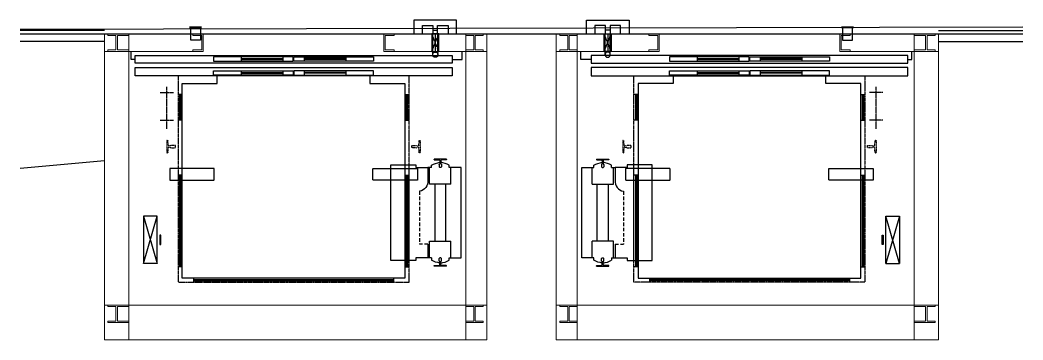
# Model space of a CAD drawing. Header units: millimetres. Extents: x 1372029 to 1392307, y -128194 to -100714.
# Drawn here: x 1372029 to 1379244, y -113814 to -111514 of the extents above; entities that cross this region are included whole.
import ezdxf

# ---------------------------------------------------------------- set-up
doc = ezdxf.new("R2010")
doc.units = ezdxf.units.MM
for name, pattern in [('CENTER2', [1.125, 0.75, -0.125, 0.125, -0.125]), ('DIVIDE', [1.25, 0.5, -0.25, 0, -0.25, 0, -0.25]), ('HIDDEN', [0.375, 0.25, -0.125]), ('PHANTOM', [2.5, 1.25, -0.25, 0.25, -0.25, 0.25, -0.25])]:
    doc.linetypes.add(name, pattern=pattern)
for name, color, linetype in [('Baca', 7, 'Continuous'), ('Lift', 7, 'Continuous'), ('Meheccer', 7, 'Continuous'), ('plita 2', 7, 'Continuous'), ('sutun1', 7, 'Continuous')]:
    doc.layers.add(name, color=color, linetype=linetype)
doc.layers.add('Metalkonstruksiya', color=206, linetype='Continuous', lineweight=9)

msp = doc.modelspace()

# ---------------------------------------------------------------- linework, layer by layer
at = {"layer": 'Baca'}
msp.add_line((1372636.6, -112525.1), (1372029.2, -112580.2), dxfattribs=at)
at = {"layer": 'Lift'}
for p, q in [((1373247.8, -111566.3), (1373335.3, -111566.3)), ((1374998.8, -111585.2), (1375033.4, -111585.2)), ((1376274.4, -111585.2), (1376239.8, -111585.2)), ((1378025.3, -111566.3), (1377937.8, -111566.3)), ((1375016.1, -111613.6), (1375016.1, -111738.7)), ((1376257.1, -111613.6), (1376257.1, -111738.7)), ((1372829.2, -111796.1), (1372829.2, -111738.6)), ((1374997.6, -111762.2), (1374997.6, -111738.6)), ((1375035.6, -111762.2), (1375035.6, -111738.6)), ((1376237.6, -111762.2), (1376237.6, -111738.6)), ((1376275.6, -111762.2), (1376275.6, -111738.6)), ((1378444, -111796.1), (1378444, -111738.6)), ((1372856.6, -111796.1), (1372829.2, -111796.1)), ((1373620.6, -111777.6), (1373620.6, -111809.6)), ((1373620.6, -111791.1), (1373920.6, -111791.1)), ((1373620.6, -111793.6), (1373920.6, -111793.6)), ((1373620.6, -111796.1), (1373920.6, -111796.1)), ((1373920.6, -111777.6), (1373920.6, -111809.6)), ((1374072.6, -111777.6), (1374072.6, -111809.6)), ((1374372.6, -111791.1), (1374072.6, -111791.1)), ((1374072.6, -111793.6), (1374372.6, -111793.6)), ((1374372.6, -111796.1), (1374072.6, -111796.1)), ((1374372.6, -111777.6), (1374372.6, -111809.6)), ((1376900.6, -111777.6), (1376900.6, -111809.6)), ((1376900.6, -111791.1), (1377200.6, -111791.1)), ((1377200.6, -111793.6), (1376900.6, -111793.6)), ((1376900.6, -111796.1), (1377200.6, -111796.1)), ((1377200.6, -111777.6), (1377200.6, -111809.6)), ((1377352.6, -111777.6), (1377352.6, -111809.6)), ((1377652.6, -111791.1), (1377352.6, -111791.1)), ((1377652.6, -111793.6), (1377352.6, -111793.6)), ((1377652.6, -111796.1), (1377352.6, -111796.1)), ((1377652.6, -111777.6), (1377652.6, -111809.6)), ((1378416.6, -111796.1), (1378444, -111796.1)), ((1373620.6, -111877.6), (1373620.6, -111909.6)), ((1373620.6, -111891.1), (1373920.6, -111891.1)), ((1373620.6, -111893.6), (1373920.6, -111893.6)), ((1373620.6, -111896.1), (1373920.6, -111896.1)), ((1373920.6, -111877.6), (1373920.6, -111909.6)), ((1374072.6, -111877.6), (1374072.6, -111909.6)), ((1374372.6, -111891.1), (1374072.6, -111891.1)), ((1374072.6, -111893.6), (1374372.6, -111893.6)), ((1374372.6, -111896.1), (1374072.6, -111896.1)), ((1374372.6, -111877.6), (1374372.6, -111909.6)), ((1376900.6, -111877.6), (1376900.6, -111909.6)), ((1376900.6, -111891.1), (1377200.6, -111891.1)), ((1377200.6, -111893.6), (1376900.6, -111893.6)), ((1376900.6, -111896.1), (1377200.6, -111896.1)), ((1377200.6, -111877.6), (1377200.6, -111909.6)), ((1377352.6, -111877.6), (1377352.6, -111909.6)), ((1377652.6, -111891.1), (1377352.6, -111891.1)), ((1377652.6, -111893.6), (1377352.6, -111893.6)), ((1377652.6, -111896.1), (1377352.6, -111896.1)), ((1377652.6, -111877.6), (1377652.6, -111909.6)), ((1373196.6, -112048.6), (1373165.6, -112048.6)), ((1373176.1, -112048.6), (1373176.1, -112232.6)), ((1373181.1, -112048.6), (1373181.1, -112232.6)), ((1373186.1, -112048.6), (1373186.1, -112232.6)), ((1374796.6, -112048.6), (1374827.6, -112048.6)), ((1374807.1, -112048.6), (1374807.1, -112232.6)), ((1374812.1, -112048.6), (1374812.1, -112232.6)), ((1374817.1, -112048.6), (1374817.1, -112232.6)), ((1376476.6, -112048.6), (1376445.6, -112048.6)), ((1376456.1, -112048.6), (1376456.1, -112232.6)), ((1376461.1, -112048.6), (1376461.1, -112232.6)), ((1376466.1, -112048.6), (1376466.1, -112232.6)), ((1378076.6, -112048.6), (1378107.6, -112048.6)), ((1378087.1, -112048.6), (1378087.1, -112232.6)), ((1378092.1, -112048.6), (1378092.1, -112232.6)), ((1378097.1, -112048.6), (1378097.1, -112232.6)), ((1373196.6, -112232.6), (1373165.6, -112232.6)), ((1374796.6, -112232.6), (1374827.6, -112232.6)), ((1376476.6, -112232.6), (1376445.6, -112232.6)), ((1378076.6, -112232.6), (1378107.6, -112232.6)), ((1373196.6, -112628.6), (1373165.6, -112628.6)), ((1373176.1, -112628.6), (1373176.1, -113288.6)), ((1373181.1, -112628.6), (1373181.1, -113288.6)), ((1373186.1, -112628.6), (1373186.1, -113288.6)), ((1374796.6, -112628.6), (1374827.6, -112628.6)), ((1374807.1, -112628.6), (1374807.1, -113288.6)), ((1374812.1, -112628.6), (1374812.1, -113288.6)), ((1374817.1, -112628.6), (1374817.1, -113288.6)), ((1376476.6, -112628.6), (1376445.6, -112628.6)), ((1376456.1, -112628.6), (1376456.1, -113288.6)), ((1376461.1, -112628.6), (1376461.1, -113288.6)), ((1376466.1, -112628.6), (1376466.1, -113288.6)), ((1378076.6, -112628.6), (1378107.6, -112628.6)), ((1378087.1, -112628.6), (1378087.1, -113288.6)), ((1378092.1, -112628.6), (1378092.1, -113288.6)), ((1378097.1, -112628.6), (1378097.1, -113288.6)), ((1373196.6, -113288.6), (1373165.6, -113288.6)), ((1374796.6, -113288.6), (1374827.6, -113288.6)), ((1376476.6, -113288.6), (1376445.6, -113288.6)), ((1378076.6, -113288.6), (1378107.6, -113288.6)), ((1373276.6, -113368.6), (1373276.6, -113398.6)), ((1373276.6, -113378.6), (1374716.6, -113378.6)), ((1373276.6, -113383.6), (1374716.6, -113383.6)), ((1373276.6, -113388.6), (1374716.6, -113388.6)), ((1374716.6, -113368.6), (1374716.6, -113398.6)), ((1376556.6, -113368.6), (1376556.6, -113398.6)), ((1377996.6, -113378.6), (1376556.6, -113378.6)), ((1377996.6, -113383.6), (1376556.6, -113383.6)), ((1377996.6, -113388.6), (1376556.6, -113388.6)), ((1377996.6, -113368.6), (1377996.6, -113398.6))]:
    msp.add_line(p, q, dxfattribs=at)
at = {"layer": 'Lift', "linetype": 'CENTER2'}
for p, q in [((1375041.6, -111738.6), (1374991.6, -111613.6)), ((1374991.6, -111738.6), (1375041.6, -111613.6)), ((1376231.6, -111738.6), (1376281.6, -111613.6)), ((1376281.6, -111738.6), (1376231.6, -111613.6)), ((1373038.1, -112033.6), (1373133.1, -112033.6)), ((1373085.6, -112296.8), (1373085.6, -111993.5)), ((1378235.1, -112033.6), (1378140.1, -112033.6)), ((1378187.6, -112296.8), (1378187.6, -111993.5)), ((1373038.1, -112233.6), (1373133.1, -112233.6)), ((1378235.1, -112233.6), (1378140.1, -112233.6))]:
    msp.add_line(p, q, dxfattribs=at)
at = {"layer": 'Lift', "linetype": 'HIDDEN', "ltscale": 10}
for p, q in [((1374997.6, -111738.6), (1374997.6, -111613.6)), ((1375035.6, -111738.6), (1375035.6, -111613.6)), ((1376237.6, -111738.6), (1376237.6, -111613.6)), ((1376275.6, -111738.6), (1376275.6, -111613.6))]:
    msp.add_line(p, q, dxfattribs=at)
at = {"layer": 'Lift', "linetype": 'Continuous'}
for p, q in [((1373196.6, -113368.6), (1373196.6, -111968.6)), ((1373196.6, -111968.6), (1373446.6, -111968.6)), ((1373446.6, -111968.6), (1373446.6, -111913.6)), ((1377826.6, -111968.6), (1377826.6, -111913.6)), ((1378076.6, -111968.6), (1377826.6, -111968.6)), ((1378076.6, -113368.6), (1378076.6, -111968.6)), ((1374796.6, -113240.6), (1374796.6, -113368.6)), ((1376476.6, -113240.6), (1376476.6, -113368.6)), ((1374796.6, -113368.6), (1373196.6, -113368.6)), ((1376476.6, -113368.6), (1378076.6, -113368.6))]:
    msp.add_line(p, q, dxfattribs=at)
at = {"layer": 'Lift', "linetype": 'PHANTOM', "ltscale": 0.5}
for p, q in [((1374827.6, -112556.6), (1374827.6, -111913.6)), ((1376445.6, -112556.6), (1376445.6, -111913.6))]:
    msp.add_line(p, q, dxfattribs=at)
at = {"layer": 'Lift', "linetype": 'ByBlock'}
for p, q in [((1375097.6, -112513.6), (1375007.6, -112513.6)), ((1375007.6, -112513.6), (1375007.6, -112515.8)), ((1375009.4, -112517.8), (1375045.6, -112521.6)), ((1375047.6, -112549.2), (1375046.6, -112549.2)), ((1375049.6, -112525.6), (1375049.6, -112547.2)), ((1375055.6, -112525.6), (1375055.6, -112547.2)), ((1375058.6, -112549.2), (1375057.6, -112549.2)), ((1375095.8, -112517.8), (1375059.6, -112521.6)), ((1375097.6, -112513.6), (1375097.6, -112515.8)), ((1376175.6, -112513.6), (1376265.6, -112513.6)), ((1376175.6, -112513.6), (1376175.6, -112515.8)), ((1376177.4, -112517.8), (1376213.6, -112521.6)), ((1376214.6, -112549.2), (1376215.6, -112549.2)), ((1376217.6, -112525.6), (1376217.6, -112547.2)), ((1376223.6, -112525.6), (1376223.6, -112547.2)), ((1376225.6, -112549.2), (1376226.6, -112549.2)), ((1376263.8, -112517.8), (1376227.6, -112521.6)), ((1376265.6, -112513.6), (1376265.6, -112515.8)), ((1374989.1, -112573.6), (1374962.6, -112573.6)), ((1374962.6, -112573.6), (1374962.6, -112665.7)), ((1374975.8, -112693.6), (1374975.8, -112573.6)), ((1374989.1, -112573.6), (1374989.1, -112557.9)), ((1375044.6, -112551.2), (1375044.6, -112569.6)), ((1375056.6, -112573.6), (1375048.6, -112573.6)), ((1375060.6, -112551.2), (1375060.6, -112569.6)), ((1375129.3, -112693.6), (1375129.3, -112573.6)), ((1376143.8, -112693.6), (1376143.8, -112573.6)), ((1376212.6, -112551.2), (1376212.6, -112569.6)), ((1376216.6, -112573.6), (1376224.6, -112573.6)), ((1376228.6, -112551.2), (1376228.6, -112569.6)), ((1376284.1, -112573.6), (1376284.1, -112557.9)), ((1376284.1, -112573.6), (1376310.6, -112573.6)), ((1376297.3, -112693.6), (1376297.3, -112573.6)), ((1376310.6, -112573.6), (1376310.6, -112665.7)), ((1375129.3, -112693.6), (1374975.8, -112693.6)), ((1375012.6, -112693.6), (1375012.6, -113103.6)), ((1375092.6, -113103.6), (1375092.6, -112693.6)), ((1376143.8, -112693.6), (1376297.3, -112693.6)), ((1376180.6, -113103.6), (1376180.6, -112693.6)), ((1376260.6, -112693.6), (1376260.6, -113103.6)), ((1374962.6, -113125.7), (1374962.6, -113223.6)), ((1374975.8, -113103.6), (1375129.3, -113103.6)), ((1374975.8, -113223.6), (1374975.8, -113103.6)), ((1375129.3, -113223.6), (1375129.3, -113103.6)), ((1376297.3, -113103.6), (1376143.8, -113103.6)), ((1376143.8, -113223.6), (1376143.8, -113103.6)), ((1376297.3, -113223.6), (1376297.3, -113103.6)), ((1376310.6, -113125.7), (1376310.6, -113223.6)), ((1374989.1, -113223.6), (1374962.6, -113223.6)), ((1374989.1, -113223.6), (1374989.1, -113239.4)), ((1375044.6, -113246.1), (1375044.6, -113227.6)), ((1375047.6, -113248.1), (1375046.6, -113248.1)), ((1375056.6, -113223.6), (1375048.6, -113223.6)), ((1375049.6, -113271.6), (1375049.6, -113250.1)), ((1375055.6, -113271.6), (1375055.6, -113250.1)), ((1375058.6, -113248.1), (1375057.6, -113248.1)), ((1375060.6, -113246.1), (1375060.6, -113227.6)), ((1376212.6, -113246.1), (1376212.6, -113227.6)), ((1376214.6, -113248.1), (1376215.6, -113248.1)), ((1376216.6, -113223.6), (1376224.6, -113223.6)), ((1376217.6, -113271.6), (1376217.6, -113250.1)), ((1376223.6, -113271.6), (1376223.6, -113250.1)), ((1376225.6, -113248.1), (1376226.6, -113248.1)), ((1376228.6, -113246.1), (1376228.6, -113227.6)), ((1376284.1, -113223.6), (1376310.6, -113223.6)), ((1376284.1, -113223.6), (1376284.1, -113239.4)), ((1375007.6, -113283.6), (1375007.6, -113281.4)), ((1375097.6, -113283.6), (1375007.6, -113283.6)), ((1375009.4, -113279.5), (1375045.6, -113275.6)), ((1375095.8, -113279.5), (1375059.6, -113275.6)), ((1375097.6, -113283.6), (1375097.6, -113281.4)), ((1376175.6, -113283.6), (1376175.6, -113281.4)), ((1376175.6, -113283.6), (1376265.6, -113283.6)), ((1376177.4, -113279.5), (1376213.6, -113275.6)), ((1376263.8, -113279.5), (1376227.6, -113275.6)), ((1376265.6, -113283.6), (1376265.6, -113281.4))]:
    msp.add_line(p, q, dxfattribs=at)
at = {"layer": 'Lift', "linetype": 'HIDDEN'}
for p, q in [((1374796.6, -112556.6), (1374796.6, -113240.6)), ((1374827.6, -113240.6), (1374827.6, -112556.6)), ((1376445.6, -113240.6), (1376445.6, -112556.6)), ((1376476.6, -112556.6), (1376476.6, -113240.6))]:
    msp.add_line(p, q, dxfattribs=at)
at = {"layer": 'Lift', "linetype": 'HIDDEN', "ltscale": 100}
for p, q in [((1374902.6, -112745.1), (1374902.6, -113125.7)), ((1376370.6, -112745.1), (1376370.6, -113125.7)), ((1374962.6, -113125.7), (1374902.6, -113125.7)), ((1376310.6, -113125.7), (1376370.6, -113125.7))]:
    msp.add_line(p, q, dxfattribs=at)
at = {"layer": 'Lift', "ltscale": 2, "extrusion": (0, 0, -1)}
msp.add_lwpolyline([(-1375169.7, -111613.6), (-1375169.7, -111513.6), (-1374862.5, -111513.6), (-1374862.5, -111613.6)], dxfattribs=at)
at = {"layer": 'Lift', "ltscale": 2}
msp.add_lwpolyline([(1376103.5, -111613.6), (1376103.5, -111513.6), (1376410.7, -111513.6), (1376410.7, -111613.6)], dxfattribs=at)
at = {"layer": 'Lift', "extrusion": (0, 0, -1), "const_width": 13.1}
msp.add_lwpolyline([(-1373247.8, -111566.3), (-1373335.3, -111566.3)], dxfattribs=at)
at = {"layer": 'Lift', "extrusion": (0, 0, -1)}
for points in [[(-1373326.6, -111572.7), (-1373326.6, -111658.6), (-1373326.6, -111658.6), (-1373256.6, -111658.6), (-1373256.6, -111566.3)], [(-1374923.4, -111613.7), (-1374923.4, -111552.5), (-1374998.8, -111552.5), (-1374998.8, -111613.6)], [(-1375033.4, -111614), (-1375033.4, -111552.5), (-1375108.8, -111552.5), (-1375108.8, -111613.6)], [(-1375136.6, -111796.1), (-1375209.7, -111796.1), (-1375209.7, -111738.6)]]:
    msp.add_lwpolyline(points, dxfattribs=at)
at = {"layer": 'Lift'}
for points in [[(1376239.8, -111614), (1376239.8, -111552.5), (1376164.4, -111552.5), (1376164.4, -111613.6)], [(1376349.8, -111613.7), (1376349.8, -111552.5), (1376274.4, -111552.5), (1376274.4, -111613.6)], [(1377946.6, -111572.7), (1377946.6, -111658.6), (1377946.6, -111658.6), (1378016.6, -111658.6), (1378016.6, -111566.3)], [(1376136.6, -111796.1), (1376063.4, -111796.1), (1376063.4, -111738.6)]]:
    msp.add_lwpolyline(points, dxfattribs=at)
at = {"layer": 'Lift', "const_width": 13.1}
msp.add_lwpolyline([(1378025.3, -111566.3), (1377937.8, -111566.3)], dxfattribs=at)
at = {"layer": 'Lift', "linetype": 'Continuous', "extrusion": (0, 0, -1)}
for points in [[(-1375041.6, -111613.6), (-1375041.6, -111613.6), (-1374991.6, -111613.6), (-1374991.6, -111738.6), (-1375041.6, -111738.6), (-1375041.6, -111613.6)], [(-1375136.6, -111768.6), (-1375136.6, -111823.6), (-1372856.6, -111823.6), (-1372856.6, -111768.6), (-1375136.6, -111768.6)], [(-1375136.6, -111853.6), (-1375136.6, -111913.6), (-1372856.6, -111913.6), (-1372856.6, -111853.6), (-1375136.6, -111853.6)], [(-1374546.6, -111913.6), (-1374546.6, -111968.6), (-1374796.6, -111968.6), (-1374796.6, -112556.6)], [(-1373014.5, -113263.6), (-1373014.5, -112923.6), (-1372918, -112923.6), (-1373014.5, -113263.6), (-1372918, -113263.6), (-1373014.5, -112923.6), (-1372918, -112923.6), (-1372918, -113263.6)]]:
    msp.add_lwpolyline(points, dxfattribs=at)
at = {"layer": 'Lift', "linetype": 'Continuous'}
for points in [[(1376231.6, -111613.6), (1376231.6, -111613.6), (1376281.6, -111613.6), (1376281.6, -111738.6), (1376231.6, -111738.6), (1376231.6, -111613.6)], [(1376136.6, -111768.6), (1376136.6, -111823.6), (1378416.6, -111823.6), (1378416.6, -111768.6), (1376136.6, -111768.6)], [(1376136.6, -111853.6), (1376136.6, -111913.6), (1378416.6, -111913.6), (1378416.6, -111853.6), (1376136.6, -111853.6)], [(1376726.6, -111913.6), (1376726.6, -111968.6), (1376476.6, -111968.6), (1376476.6, -112556.6)], [(1378258.7, -113263.6), (1378258.7, -112923.6), (1378355.2, -112923.6), (1378258.7, -113263.6), (1378355.2, -113263.6), (1378258.7, -112923.6), (1378355.2, -112923.6), (1378355.2, -113263.6)]]:
    msp.add_lwpolyline(points, dxfattribs=at)
at = {"layer": 'Lift', "linetype": 'Continuous', "extrusion": (0, 0, -1)}
for points in [[(-1373421.6, -111809.6), (-1373994.1, -111809.6), (-1373994.1, -111777.6), (-1373421.6, -111777.6)], [(-1374571.6, -111809.6), (-1373999.1, -111809.6), (-1373999.1, -111777.6), (-1374571.6, -111777.6)], [(-1373421.6, -111877.6), (-1373994.1, -111877.6), (-1373994.1, -111909.6), (-1373421.6, -111909.6)], [(-1374571.6, -111877.6), (-1373999.1, -111877.6), (-1373999.1, -111909.6), (-1374571.6, -111909.6)]]:
    msp.add_lwpolyline(points, close=True, dxfattribs=at)
at = {"layer": 'Lift', "linetype": 'Continuous'}
for points in [[(1376701.6, -111809.6), (1377274.1, -111809.6), (1377274.1, -111777.6), (1376701.6, -111777.6)], [(1377851.6, -111809.6), (1377279.1, -111809.6), (1377279.1, -111777.6), (1377851.6, -111777.6)], [(1376701.6, -111877.6), (1377274.1, -111877.6), (1377274.1, -111909.6), (1376701.6, -111909.6)], [(1377851.6, -111877.6), (1377279.1, -111877.6), (1377279.1, -111909.6), (1377851.6, -111909.6)]]:
    msp.add_lwpolyline(points, close=True, dxfattribs=at)
at = {"layer": 'Lift', "linetype": 'PHANTOM', "ltscale": 0.5, "extrusion": (0, 0, -1)}
msp.add_lwpolyline([(-1373165.6, -111913.6), (-1373165.6, -113398.6), (-1374827.6, -113398.6), (-1374827.6, -113240.6)], dxfattribs=at)
at = {"layer": 'Lift', "linetype": 'PHANTOM', "ltscale": 0.5}
msp.add_lwpolyline([(1378107.6, -111913.6), (1378107.6, -113398.6), (1376445.6, -113398.6), (1376445.6, -113240.6)], dxfattribs=at)
at = {"layer": 'Lift', "linetype": 'DIVIDE', "extrusion": (0, 0, -1)}
for points in [[(-1373146.6, -112416.7), (-1373145.6, -112415.7), (-1373113.2, -112415.7, 0.355675), (-1373109.3, -112418.9), (-1373099.1, -112418.9, 0.393341), (-1373095.1, -112415.2), (-1373092.7, -112381.9, -0.393341), (-1373089.7, -112379.1), (-1373084.6, -112379.1), (-1373084.6, -112468.1), (-1373089.7, -112468.1, -0.393341), (-1373092.7, -112465.4), (-1373095.1, -112432.1, 0.393341), (-1373099.1, -112428.4), (-1373109.3, -112428.4, 0.355675), (-1373113.2, -112431.6), (-1373145.6, -112431.6), (-1373146.6, -112430.6)], [(-1374846.6, -112416.7), (-1374847.6, -112415.7), (-1374880, -112415.7, -0.355675), (-1374883.9, -112418.9), (-1374894.1, -112418.9, -0.393341), (-1374898.1, -112415.2), (-1374900.5, -112381.9, 0.393341), (-1374903.5, -112379.1), (-1374908.6, -112379.1), (-1374908.6, -112468.1), (-1374903.5, -112468.1, 0.393341), (-1374900.5, -112465.4), (-1374898.1, -112432.1, -0.393341), (-1374894.1, -112428.4), (-1374883.9, -112428.4, -0.355675), (-1374880, -112431.6), (-1374847.6, -112431.6), (-1374846.6, -112430.6)]]:
    msp.add_lwpolyline(points, format="xyb", close=True, dxfattribs=at)
at = {"layer": 'Lift', "linetype": 'DIVIDE'}
for points in [[(1376426.6, -112416.7), (1376425.6, -112415.7), (1376393.2, -112415.7, -0.355675), (1376389.3, -112418.9), (1376379.1, -112418.9, -0.393341), (1376375.1, -112415.2), (1376372.7, -112381.9, 0.393341), (1376369.7, -112379.1), (1376364.6, -112379.1), (1376364.6, -112468.1), (1376369.7, -112468.1, 0.393341), (1376372.7, -112465.4), (1376375.1, -112432.1, -0.393341), (1376379.1, -112428.4), (1376389.3, -112428.4, -0.355675), (1376393.2, -112431.6), (1376425.6, -112431.6), (1376426.6, -112430.6)], [(1378126.6, -112416.7), (1378127.6, -112415.7), (1378160, -112415.7, 0.355675), (1378163.9, -112418.9), (1378174.1, -112418.9, 0.393341), (1378178.1, -112415.2), (1378180.5, -112381.9, -0.393341), (1378183.5, -112379.1), (1378188.6, -112379.1), (1378188.6, -112468.1), (1378183.5, -112468.1, -0.393341), (1378180.5, -112465.4), (1378178.1, -112432.1, 0.393341), (1378174.1, -112428.4), (1378163.9, -112428.4, 0.355675), (1378160, -112431.6), (1378127.6, -112431.6), (1378126.6, -112430.6)]]:
    msp.add_lwpolyline(points, format="xyb", close=True, dxfattribs=at)
at = {"layer": 'Lift', "linetype": 'ByBlock', "extrusion": (0, 0, -1)}
msp.add_lwpolyline([(-1375055.6, -113260.9, -0.106881), (-1375116.1, -113239.4), (-1375116.1, -113223.6), (-1375202.6, -113223.6), (-1375202.6, -112573.6), (-1375116.1, -112573.6), (-1375116.1, -112557.9, -0.106881), (-1375055.6, -112536.4)], format="xyb", dxfattribs=at)
at = {"layer": 'Lift', "linetype": 'ByBlock'}
msp.add_lwpolyline([(1376217.6, -113260.9, -0.106881), (1376157.1, -113239.4), (1376157.1, -113223.6), (1376070.6, -113223.6), (1376070.6, -112573.6), (1376157.1, -112573.6), (1376157.1, -112557.9, -0.106881), (1376217.6, -112536.4)], format="xyb", dxfattribs=at)
at = {"layer": 'Lift', "linetype": 'HIDDEN', "extrusion": (0, 0, -1)}
for points in [[(-1373105.6, -112665.1), (-1373425.6, -112665.1), (-1373425.6, -112582.1), (-1373105.6, -112582.1)], [(-1374567.6, -112582.1), (-1374887.6, -112582.1), (-1374887.6, -112665.1), (-1374567.6, -112665.1)]]:
    msp.add_lwpolyline(points, close=True, dxfattribs=at)
at = {"layer": 'Lift', "linetype": 'ByBlock', "extrusion": (0, 0, -1)}
msp.add_lwpolyline([(-1374962.6, -113223.6), (-1374876.8, -113223.6), (-1374876.8, -113243.6), (-1374696.6, -113243.6), (-1374696.6, -112553.6), (-1374876.8, -112553.6), (-1374876.8, -112573.6), (-1374962.6, -112573.6)], dxfattribs=at)
at = {"layer": 'Lift', "linetype": 'ByBlock'}
msp.add_lwpolyline([(1376310.6, -113223.6), (1376396.3, -113223.6), (1376396.3, -113243.6), (1376576.6, -113243.6), (1376576.6, -112553.6), (1376396.3, -112553.6), (1376396.3, -112573.6), (1376310.6, -112573.6)], dxfattribs=at)
at = {"layer": 'Lift', "linetype": 'HIDDEN'}
for points in [[(1376705.6, -112582.1), (1376385.6, -112582.1), (1376385.6, -112665.1), (1376705.6, -112665.1)], [(1378167.6, -112665.1), (1377847.6, -112665.1), (1377847.6, -112582.1), (1378167.6, -112582.1)]]:
    msp.add_lwpolyline(points, close=True, dxfattribs=at)
at = {"layer": 'Lift', "linetype": 'Continuous', "extrusion": (0, 0, -1)}
msp.add_lwpolyline([(-1373038.8, -113124.5), (-1373038.8, -113062.8, -0.414214), (-1373036.6, -113060.6, -0.414214), (-1373034.5, -113062.8), (-1373034.5, -113124.5, -0.414214), (-1373036.6, -113126.6, -0.414214), (-1373038.8, -113124.5, -0.414214), (-1373040.9, -113126.6, -0.414214), (-1373043.1, -113124.5), (-1373043.1, -113062.8, -0.414214), (-1373040.9, -113060.6, -0.414214), (-1373038.8, -113062.8)], format="xyb", dxfattribs=at)
at = {"layer": 'Lift', "linetype": 'Continuous'}
msp.add_lwpolyline([(1378234.4, -113124.5), (1378234.4, -113062.8, -0.414214), (1378236.5, -113060.6, -0.414214), (1378238.7, -113062.8), (1378238.7, -113124.5, -0.414214), (1378236.5, -113126.6, -0.414214), (1378234.4, -113124.5, -0.414214), (1378232.2, -113126.6, -0.414214), (1378230.1, -113124.5), (1378230.1, -113062.8, -0.414214), (1378232.2, -113060.6, -0.414214), (1378234.4, -113062.8)], format="xyb", dxfattribs=at)
at = {"layer": 'Lift', "linetype": 'Continuous', "extrusion": (0, 0, -1)}
for centre in [(-1373085.6, -112033.6), (-1373085.6, -112233.6)]:
    msp.add_circle(centre, 3, dxfattribs=at)
at = {"layer": 'Lift', "linetype": 'Continuous'}
for centre in [(1378187.6, -112033.6), (1378187.6, -112233.6)]:
    msp.add_circle(centre, 3, dxfattribs=at)
at = {"layer": 'Lift', "linetype": 'HIDDEN', "ltscale": 10, "extrusion": (0, 0, -1)}
msp.add_arc((-1375016.6, -111762.2), 19, 0, 180, dxfattribs=at)
at = {"layer": 'Lift', "linetype": 'HIDDEN', "ltscale": 10}
msp.add_arc((1376256.6, -111762.2), 19, 0, 180, dxfattribs=at)
at = {"layer": 'Lift', "extrusion": (0, 0, -1)}
msp.add_arc((-1375016.6, -111762.2), 19, 180, 0, dxfattribs=at)
at = {"layer": 'Lift'}
msp.add_arc((1376256.6, -111762.2), 19, 180, 0, dxfattribs=at)
at = {"layer": 'Lift', "linetype": 'ByBlock', "extrusion": (0, 0, -1)}
for centre, radius, start, end in [((-1375069, -112687.1), 151.9, 58.23489, 82.63754), ((-1375009.6, -112515.8), 2, -83.99099, 0), ((-1375046.6, -112551.2), 2, 0, 90), ((-1375045.6, -112525.6), 4, 90, 180), ((-1375045.6, -112525.6), 4, 90, 180), ((-1375047.6, -112547.2), 2, 180, -90), ((-1375059.6, -112525.6), 4, 0, 90), ((-1375059.6, -112525.6), 4, 0, 90), ((-1375057.6, -112547.2), 2, -90, 0), ((-1375058.6, -112551.2), 2, 90, 180), ((-1375095.6, -112515.8), 2, 180, -96.00901), ((-1375048.6, -112569.6), 4, -90, 0), ((-1375056.6, -112569.6), 4, 180, -90), ((-1374889.5, -112672.9), 73.4, 174.35555, -100.24365), ((-1375069, -113110.2), 151.9, -82.63754, -58.23489), ((-1375048.6, -113227.6), 4, 0, 90), ((-1375046.6, -113246.1), 2, -90, 0), ((-1375045.6, -113271.6), 4, 180, -90), ((-1375045.6, -113271.6), 4, 180, -90), ((-1375047.6, -113250.1), 2, 90, 180), ((-1375057.6, -113250.1), 2, 0, 90), ((-1375059.6, -113271.6), 4, -90, 0), ((-1375059.6, -113271.6), 4, -90, 0), ((-1375056.6, -113227.6), 4, 90, 180), ((-1375058.6, -113246.1), 2, 180, -90), ((-1375009.6, -113281.4), 2, 0, 83.99099), ((-1375095.6, -113281.4), 2, 96.00901, 180)]:
    msp.add_arc(centre, radius, start, end, dxfattribs=at)
at = {"layer": 'Lift', "linetype": 'ByBlock'}
for centre, radius, start, end in [((1376177.6, -112515.8), 2, 180, -96.00901), ((1376214.6, -112551.2), 2, 90, 180), ((1376213.6, -112525.6), 4, 0, 90), ((1376213.6, -112525.6), 4, 0, 90), ((1376215.6, -112547.2), 2, -90, 0), ((1376227.6, -112525.6), 4, 90, 180), ((1376227.6, -112525.6), 4, 90, 180), ((1376204.1, -112687.1), 151.9, 58.23489, 82.63754), ((1376225.6, -112547.2), 2, 180, -90), ((1376226.6, -112551.2), 2, 0, 90), ((1376263.6, -112515.8), 2, -83.99099, 0), ((1376216.6, -112569.6), 4, 180, -90), ((1376224.6, -112569.6), 4, -90, 0), ((1376383.6, -112672.9), 73.4, 174.35555, -100.24365), ((1376216.6, -113227.6), 4, 90, 180), ((1376214.6, -113246.1), 2, 180, -90), ((1376213.6, -113271.6), 4, -90, 0), ((1376213.6, -113271.6), 4, -90, 0), ((1376215.6, -113250.1), 2, 0, 90), ((1376204.1, -113110.2), 151.9, -82.63754, -58.23489), ((1376225.6, -113250.1), 2, 90, 180), ((1376227.6, -113271.6), 4, 180, -90), ((1376227.6, -113271.6), 4, 180, -90), ((1376224.6, -113227.6), 4, 0, 90), ((1376226.6, -113246.1), 2, -90, 0), ((1376177.6, -113281.4), 2, 96.00901, 180), ((1376263.6, -113281.4), 2, 0, 83.99099)]:
    msp.add_arc(centre, radius, start, end, dxfattribs=at)
at = {"layer": 'Meheccer'}
for p, q in [((1372636.6, -111588.6), (1372029.2, -111588.6)), ((1378636.6, -111588.6), (1379244, -111588.6)), ((1372636.6, -111668.6), (1372029.2, -111668.6)), ((1378636.6, -111668.6), (1379244, -111668.6))]:
    msp.add_line(p, q, dxfattribs=at)
at = {"layer": 'Metalkonstruksiya', "extrusion": (0, 0, -1)}
for points in [[(-1372636.6, -111613.6), (-1372811.6, -111613.6), (-1372811.6, -113813.6), (-1372636.6, -113813.6)], [(-1372811.6, -111623.6), (-1372811.6, -111613.6), (-1372661.6, -111613.6), (-1372661.6, -111623.6), (-1372719.1, -111623.6), (-1372719.1, -111728.6), (-1372661.6, -111728.6), (-1372661.6, -111738.6), (-1372811.6, -111738.6), (-1372811.6, -111728.6), (-1372729.1, -111728.6), (-1372729.1, -111623.6)], [(-1373271.6, -111728.6), (-1373336.6, -111728.6), (-1373336.6, -111623.6), (-1373271.6, -111623.6), (-1373271.6, -111613.6), (-1373346.6, -111613.6), (-1373346.6, -111738.6), (-1373271.6, -111738.6)], [(-1375386.6, -111738.6), (-1374646.6, -111738.6), (-1374646.6, -111613.6), (-1375386.6, -111613.6)], [(-1374721.6, -111728.6), (-1374656.6, -111728.6), (-1374656.6, -111623.6), (-1374721.6, -111623.6), (-1374721.6, -111613.6), (-1374646.6, -111613.6), (-1374646.6, -111738.6), (-1374721.6, -111738.6)], [(-1375236.6, -111613.6), (-1375386.6, -111613.6), (-1375386.6, -113813.6), (-1375236.6, -113813.6)], [(-1375236.6, -111623.6), (-1375236.6, -111613.6), (-1375361.6, -111613.6), (-1375361.6, -111623.6), (-1375304.1, -111623.6), (-1375304.1, -111728.6), (-1375361.6, -111728.6), (-1375361.6, -111738.6), (-1375236.6, -111738.6), (-1375236.6, -111728.6), (-1375294.1, -111728.6), (-1375294.1, -111623.6)], [(-1375386.6, -113563.6), (-1372636.6, -113563.6), (-1372636.6, -113813.6), (-1375386.6, -113813.6)], [(-1372811.6, -113573.6), (-1372811.6, -113563.6), (-1372661.6, -113563.6), (-1372661.6, -113573.6), (-1372719.1, -113573.6), (-1372719.1, -113678.6), (-1372661.6, -113678.6), (-1372661.6, -113688.6), (-1372811.6, -113688.6), (-1372811.6, -113678.6), (-1372729.1, -113678.6), (-1372729.1, -113573.6)], [(-1375236.6, -113573.6), (-1375236.6, -113563.6), (-1375361.6, -113563.6), (-1375361.6, -113573.6), (-1375304.1, -113573.6), (-1375304.1, -113678.6), (-1375361.6, -113678.6), (-1375361.6, -113688.6), (-1375236.6, -113688.6), (-1375236.6, -113678.6), (-1375294.1, -113678.6), (-1375294.1, -113573.6)]]:
    msp.add_lwpolyline(points, close=True, dxfattribs=at)
msp.add_lwpolyline([(-1373231.6, -111613.6), (-1372636.6, -111613.6), (-1372636.6, -111738.6), (-1373346.6, -111738.6), (-1373346.6, -111613.6), (-1373231.6, -111613.6)], dxfattribs=at)
at = {"layer": 'Metalkonstruksiya'}
for points in [[(1375886.6, -111738.6), (1376626.6, -111738.6), (1376626.6, -111613.6), (1375886.6, -111613.6)], [(1376036.6, -111613.6), (1375886.6, -111613.6), (1375886.6, -113813.6), (1376036.6, -113813.6)], [(1376036.6, -111623.6), (1376036.6, -111613.6), (1375911.6, -111613.6), (1375911.6, -111623.6), (1375969.1, -111623.6), (1375969.1, -111728.6), (1375911.6, -111728.6), (1375911.6, -111738.6), (1376036.6, -111738.6), (1376036.6, -111728.6), (1375979.1, -111728.6), (1375979.1, -111623.6)], [(1376551.6, -111728.6), (1376616.6, -111728.6), (1376616.6, -111623.6), (1376551.6, -111623.6), (1376551.6, -111613.6), (1376626.6, -111613.6), (1376626.6, -111738.6), (1376551.6, -111738.6)], [(1378001.6, -111728.6), (1377936.6, -111728.6), (1377936.6, -111623.6), (1378001.6, -111623.6), (1378001.6, -111613.6), (1377926.6, -111613.6), (1377926.6, -111738.6), (1378001.6, -111738.6)], [(1378636.6, -111613.6), (1378461.6, -111613.6), (1378461.6, -113813.6), (1378636.6, -113813.6)], [(1378461.6, -111623.6), (1378461.6, -111613.6), (1378611.6, -111613.6), (1378611.6, -111623.6), (1378554.1, -111623.6), (1378554.1, -111728.6), (1378611.6, -111728.6), (1378611.6, -111738.6), (1378461.6, -111738.6), (1378461.6, -111728.6), (1378544.1, -111728.6), (1378544.1, -111623.6)], [(1375886.6, -113563.6), (1378636.6, -113563.6), (1378636.6, -113813.6), (1375886.6, -113813.6)], [(1376036.6, -113573.6), (1376036.6, -113563.6), (1375911.6, -113563.6), (1375911.6, -113573.6), (1375969.1, -113573.6), (1375969.1, -113678.6), (1375911.6, -113678.6), (1375911.6, -113688.6), (1376036.6, -113688.6), (1376036.6, -113678.6), (1375979.1, -113678.6), (1375979.1, -113573.6)], [(1378461.6, -113573.6), (1378461.6, -113563.6), (1378611.6, -113563.6), (1378611.6, -113573.6), (1378554.1, -113573.6), (1378554.1, -113678.6), (1378611.6, -113678.6), (1378611.6, -113688.6), (1378461.6, -113688.6), (1378461.6, -113678.6), (1378544.1, -113678.6), (1378544.1, -113573.6)]]:
    msp.add_lwpolyline(points, close=True, dxfattribs=at)
msp.add_lwpolyline([(1378041.6, -111613.6), (1378636.6, -111613.6), (1378636.6, -111738.6), (1377926.6, -111738.6), (1377926.6, -111613.6), (1378041.6, -111613.6)], dxfattribs=at)
at = {"layer": 'plita 2'}
msp.add_line((1372029.2, -111613.6), (1379244, -111613.6), dxfattribs=at)
at = {"layer": 'sutun1', "color": 134}
msp.add_line((1379244, -111565.5), (1372029.2, -111582), dxfattribs=at)

doc.saveas('drawing.dxf')
